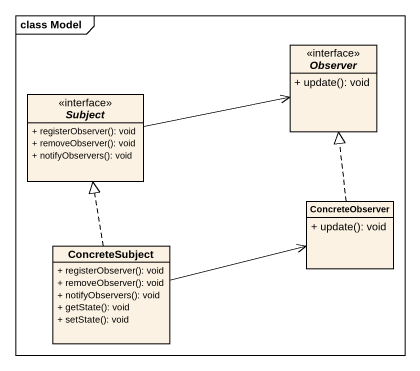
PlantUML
@startuml
mainframe class Model
hide circle
hide empty members
skinparam classAttributeIconSize 0
interface Observer {
  + update(): void
}
interface Subject {
  + registerObserver(): void
  + removeObserver(): void
  + notifyObservers(): void
}
class ConcreteObserver {
  + update(): void
}
class ConcreteSubject {
  + registerObserver(): void
  + removeObserver(): void
  + notifyObservers(): void
  + getState(): void
  + setState(): void
}
Subject -right-> Observer
ConcreteObserver .up.|> Observer
ConcreteObserver <-left- ConcreteSubject
ConcreteSubject .up.|> Subject
@enduml
